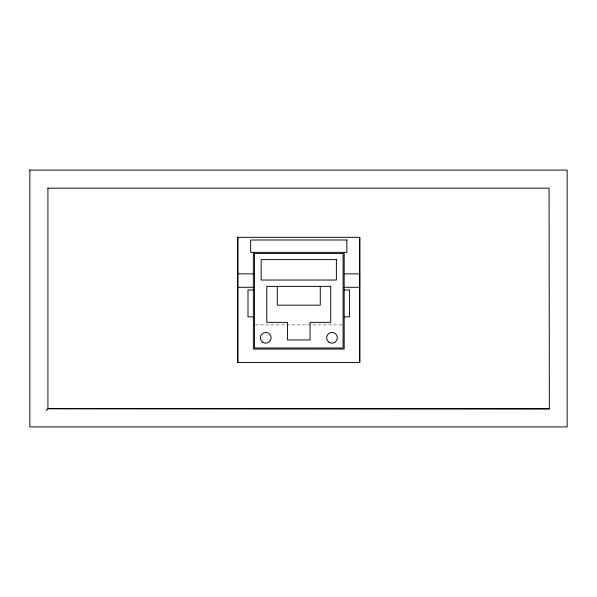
<?xml version="1.0" encoding="UTF-8"?>
<svg xmlns="http://www.w3.org/2000/svg" width="597" height="597" viewBox="0 0 597 597"><rect width="100%" height="100%" fill="white"/><g stroke="black" fill="none" stroke-linecap="round" stroke-linejoin="round"><path stroke-width="0.45" stroke-dasharray="2.98 2.24" d="M255.367 324.895L342.171 324.895"/><path stroke-width="0.9" d="M237.785 362.506L237.785 237.315L359.752 237.315L359.752 362.506L237.785 362.506L237.785 237.315M359.752 362.506L359.752 237.315M237.785 273.851L253.367 273.851M344.171 273.851L359.752 273.851M237.785 287.284L253.367 287.284M344.171 287.284L359.752 287.284M253.367 289.97L247.994 289.97L247.994 316.835L253.367 316.835M344.171 289.97L349.543 289.97L349.543 316.835L344.171 316.835M47.924 408.452L549.076 408.452M344.171 252.359L344.171 349.073L253.367 349.073L253.367 252.359M320.261 286.366L320.261 305.171L277.277 305.171L277.277 286.366M29.85 170.085L29.85 426.915L567.15 426.915L567.15 170.085L29.85 170.085M47.924 188.159L47.924 408.841L549.344 409.109L549.076 188.159L47.924 188.159M47.096 409.669L46.693 410.072L47.096 409.669M346.857 240.001L250.68 240.001L250.68 252.359L346.857 252.359L346.857 240.001M343.096 253.434L254.441 253.434L254.441 347.999L343.096 347.999L343.096 253.434M336.38 259.613L261.158 259.613L261.158 280.03L336.38 280.03L336.38 259.613M330.738 286.366L266.799 286.366L266.799 322.365L287.485 322.365L287.485 339.939L310.052 339.939L310.052 322.365L330.738 322.365L330.738 286.366M328.932 342.208A5.373 5.373 0 0 0 337.35 338.238A5.373 5.373 0 0 0 329.708 332.932A5.373 5.373 0 0 0 328.932 342.208M262.665 342.208A5.373 5.373 0 0 0 271.083 338.238A5.373 5.373 0 0 0 263.434 332.932A5.373 5.373 0 0 0 262.665 342.208"/></g></svg>
